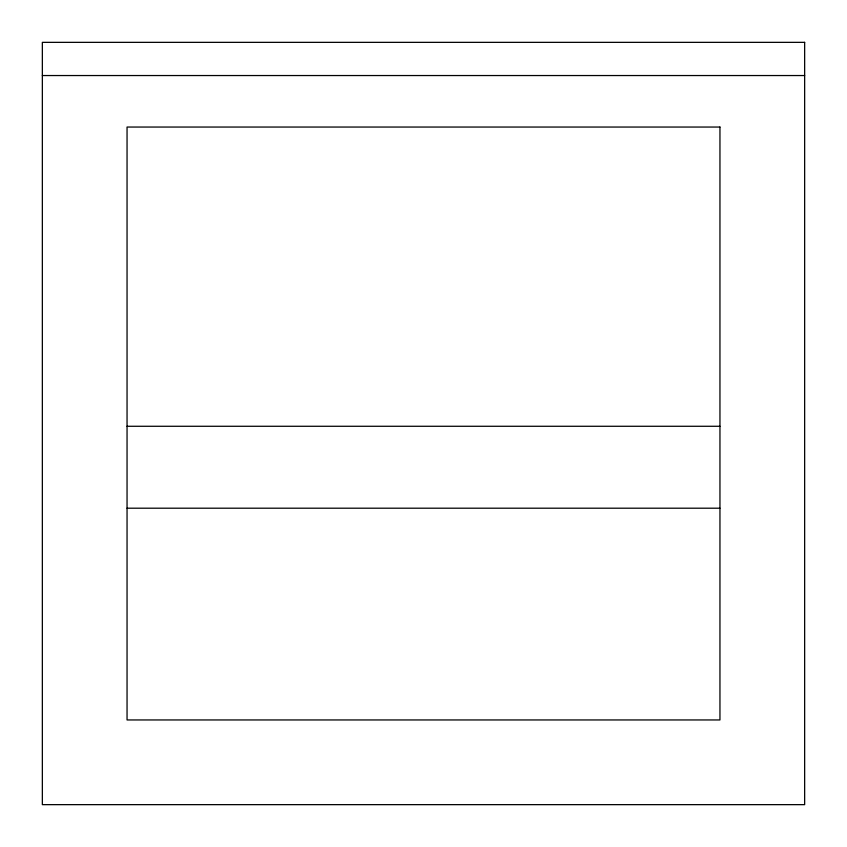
<?xml version="1.0" encoding="UTF-8"?>
<svg xmlns="http://www.w3.org/2000/svg" width="847" height="847" viewBox="0 0 847 847"><rect width="100%" height="100%" fill="white"/><g stroke="black" fill="none" stroke-linecap="round" stroke-linejoin="round"><path stroke-width="1.27" d="M42.35 75.542L804.65 75.542M127.05 426.274L719.95 426.274M127.05 508.2L719.95 508.2M804.65 42.35L42.35 42.35L42.35 804.65L804.65 804.65L804.65 42.35M719.95 127.05L127.05 127.05L127.05 719.95L719.95 719.95L719.95 127.05"/></g></svg>
